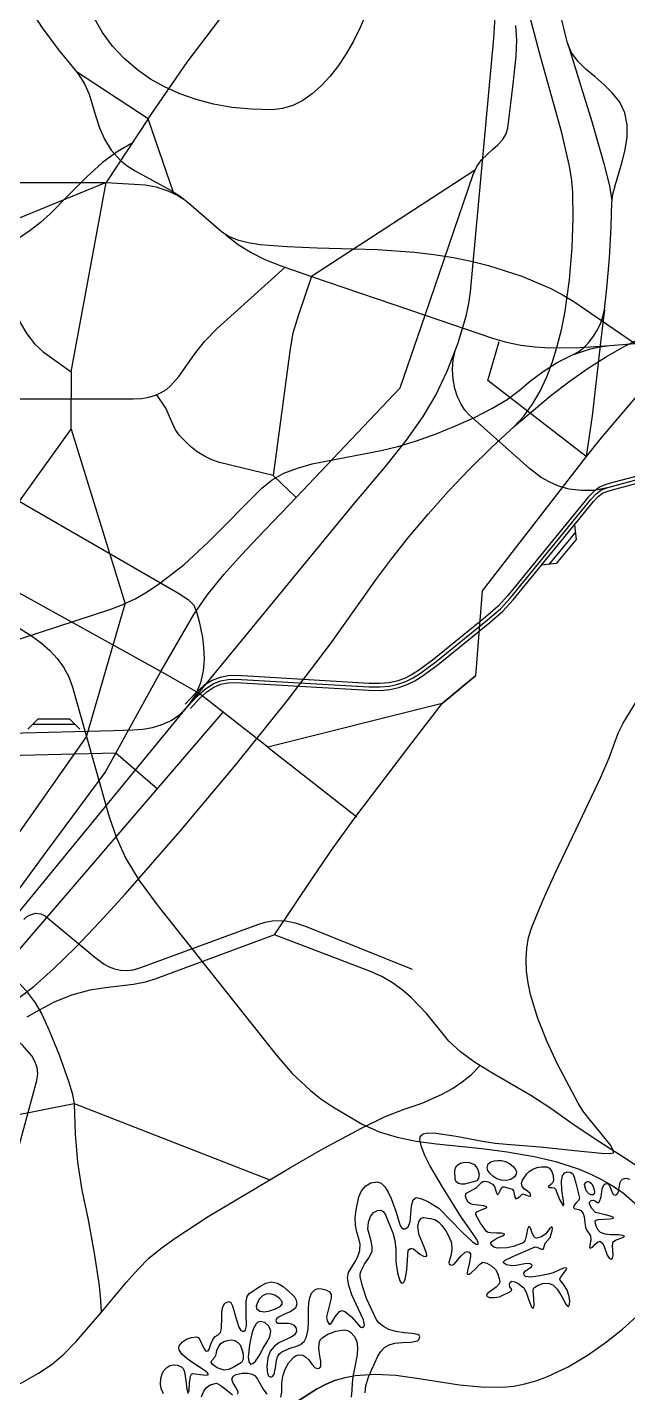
# Model space of a CAD drawing. Header units: millimetres. Extents: x 2 to 2848, y 1 to 2248.
# Drawn here: x 652.2 to 767.1, y 300.1 to 561.4 of the extents above; entities that cross this region are included whole.
import ezdxf

# ---------------------------------------------------------------- set-up
doc = ezdxf.new("R2010")
doc.units = ezdxf.units.MM
for name, color, linetype in [('100m', 7, 'CONTINUOUS'), ('200m', 7, 'CONTINUOUS'), ('9x', 7, 'CONTINUOUS'), ('9xx', 7, 'CONTINUOUS'), ('9xx淵', 7, 'CONTINUOUS'), ('9x淵', 7, 'CONTINUOUS'), ('州境', 7, 'CONTINUOUS'), ('河川・湖沼', 7, 'CONTINUOUS'), ('浦州市道', 7, 'CONTINUOUS'), ('浦州港線', 7, 'CONTINUOUS'), ('浦州環線', 7, 'CONTINUOUS'), ('自轉車道・登山道', 7, 'CONTINUOUS'), ('車廠', 7, 'CONTINUOUS'), ('青空急行', 7, 'CONTINUOUS'), ('高速道路', 7, 'CONTINUOUS')]:
    doc.layers.add(name, color=color, linetype=linetype)

msp = doc.modelspace()

# ---------------------------------------------------------------- linework, layer by layer
at = {"layer": '100m', "color": 1}
for points in [[(718.178841, 566.823886), (715.92163, 561.383349), (714.628889, 558.818096), (713.23399, 556.395237), (711.742384, 554.144062), (710.159522, 552.093858), (708.490854, 550.273915), (706.741829, 548.71352), (704.9179, 547.441963), (703.024514, 546.488531), (701.067125, 545.882514), (699.05118, 545.6532), (699.05118, 545.6532), (695.107289, 545.73938), (691.361877, 546.108808), (687.820725, 546.742641), (684.489618, 547.622038), (681.374336, 548.728154), (678.480665, 550.042148), (675.814385, 551.545178), (673.38128, 553.2184), (670.757373, 555.44354), (668.493541, 557.856891), (666.60003, 560.425083), (665.087083, 563.11475)], [(678.28616, 299.8449), (677.81806, 300.856312), (677.67798, 301.7049), (677.772889, 302.75222), (678.038043, 303.632787), (678.43058, 304.338061), (678.90764, 304.8595), (679.487513, 305.233762), (680.131555, 305.4002), (680.871058, 305.338862), (681.73731, 305.0298), (682.038496, 304.694059), (682.260159, 304.076937), (682.542628, 302.38975), (682.740132, 300.750637), (683.00809, 299.942), (683.166398, 300.500102), (683.239146, 301.847812), (683.422634, 303.196667), (683.617249, 303.625128), (683.91316, 303.7582), (685.856531, 303.4579), (686.525119, 303.403881), (686.8622, 303.5074), (686.710807, 303.856541), (686.039977, 304.378823), (683.866128, 305.790312), (682.726171, 306.60327), (681.792902, 307.43687), (681.247851, 308.252988), (681.177636, 308.642578), (681.27255, 309.0135), (681.881168, 309.812325), (682.6773, 310.320975), (683.605162, 310.604137), (684.60897, 310.7265), (684.892385, 310.621726), (685.152881, 310.315114), (685.630664, 309.363137), (686.093415, 308.404092), (686.335121, 308.088644), (686.59223, 307.9715), (686.83533, 308.084901), (687.007513, 308.381814), (687.296339, 309.320437), (687.773135, 310.375892), (688.180281, 310.818844), (688.75233, 311.1367), (689.187026, 311.559644), (689.377553, 312.328787), (689.40933, 314.428), (689.442196, 315.519231), (689.614125, 316.478987), (690.020924, 317.18785), (690.7584, 317.5264), (691.130508, 317.309587), (691.451138, 316.657639), (692.030271, 314.630587), (692.680416, 312.609742), (693.089811, 311.965552), (693.58619, 311.7596), (693.972064, 312.078809), (694.140927, 312.831086), (694.119214, 315.104287), (694.104226, 317.518095), (694.281497, 318.44613), (694.67914, 319.0114), (696.700363, 320.412812), (697.832031, 321.011495), (698.96322, 321.2569), (700.088806, 321.000112), (701.135716, 320.368625), (702.92851, 318.8148), (703.316883, 318.388598), (703.675694, 317.749762), (703.809983, 316.992145), (703.52479, 316.2096), (702.657916, 315.600478), (701.394645, 315.060675), (700.257689, 314.498334), (699.899926, 314.180007), (699.76976, 313.8216), (699.871867, 313.524644), (700.142486, 313.380955), (701.041191, 313.355537), (702.169744, 313.349677), (702.727671, 313.230432), (703.23201, 312.9677), (703.675487, 312.396922), (703.708515, 311.754275), (703.363686, 311.151866), (702.67359, 310.7018), (700.339451, 309.577812), (699.438153, 308.877936), (698.70648, 308.0018), (698.226393, 306.72487), (698.028985, 305.084162), (698.200494, 303.664123), (698.451543, 303.219494), (698.82716, 303.0492), (699.206178, 303.187477), (699.45127, 303.575836), (699.701843, 304.835962), (699.903211, 306.295908), (700.086799, 306.93404), (700.37971, 307.422), (700.920941, 307.855295), (701.581106, 308.211087), (702.64982, 308.6218), (703.620959, 308.91968), (704.479268, 309.295662), (705.162508, 309.864039), (705.60844, 310.7391), (705.919112, 312.206097), (706.042329, 313.602144), (706.042123, 316.134175), (706.07656, 317.246553), (706.239267, 318.240769), (706.609173, 319.105019), (707.26521, 319.8275), (707.836447, 320.022155), (708.58312, 319.965437), (709.356861, 319.718052), (710.0093, 319.3407), (710.324146, 318.834688), (710.337305, 318.135427), (709.880303, 316.392487), (709.481773, 314.582555), (709.568025, 313.799551), (709.9852, 313.1763), (710.208097, 313.187919), (710.468584, 313.498733), (711.113403, 314.587937), (711.941794, 315.583898), (712.431749, 315.778158), (712.9759, 315.6266), (714.150803, 314.658228), (715.080253, 313.609625), (715.788704, 312.798884), (716.067697, 312.582117), (716.30061, 312.5441), (716.591431, 312.72887), (716.713329, 313.041375), (716.537953, 314.00545), (715.12369, 316.9809), (714.32328, 318.776311), (713.739856, 320.554462), (713.478469, 322.072833), (713.64417, 323.0889), (714.88022, 325.067562), (715.426505, 326.132208), (715.81282, 327.2758), (715.886501, 328.480406), (715.63787, 329.5961), (715.270131, 330.758294), (714.98649, 332.1024), (714.962137, 333.514653), (715.128595, 335.03875), (715.66232, 337.5464), (716.178932, 338.722831), (716.964725, 339.63125), (717.966255, 340.216644), (719.13008, 340.424), (719.888285, 340.170662), (720.59811, 339.483948), (721.25177, 338.473814), (721.841484, 337.250212), (722.797936, 334.60242), (723.4052, 332.4202), (723.594548, 331.91772), (723.852479, 331.587091), (724.154936, 331.419966), (724.477863, 331.408), (725.088895, 331.816159), (725.49312, 332.7448), (725.69059, 335.8097), (726.062401, 336.961175), (726.59295, 337.3976), (727.51636, 337.244841), (728.842551, 336.677725), (730.92683, 335.3889), (735.416395, 330.75745), (737.413324, 328.935787), (738.093528, 328.477975), (738.46392, 328.4477), (738.491865, 328.797058), (738.221407, 329.386369), (737.010764, 331.176475), (735.282956, 333.601269), (733.48895, 336.444), (731.554094, 339.649625), (729.257801, 343.547725), (728.288455, 345.439332), (727.605955, 347.123512), (727.336038, 348.473418), (727.395091, 348.983377), (727.60444, 349.3622), (727.973118, 349.606029), (728.50888, 349.750969), (730.012891, 349.788683), (734.269543, 349.166937), (739.274225, 348.208948), (741.713276, 347.826358), (743.92677, 347.6267), (750.354051, 347.142939), (756.906459, 346.421212), (762.073322, 345.88378), (763.66509, 345.816129), (764.34397, 345.9529), (764.328081, 346.50991), (763.858274, 347.351812), (761.992548, 349.681025), (759.61807, 352.522), (758.512324, 354.003605), (757.60612, 355.4562), (753.657016, 362.939519), (751.652204, 367.219362), (749.874795, 371.6978), (748.510473, 376.254688), (748.041246, 378.525006), (747.744921, 380.769881), (747.64471, 382.974297), (747.763823, 385.123234), (748.125469, 387.201674), (748.75286, 389.1946), (750.923071, 394.414016), (753.227477, 399.534475), (757.873154, 409.245475), (761.958443, 417.861512), (763.562366, 421.613268), (764.7519, 424.9165), (765.34546, 426.449142), (766.24715, 428.258738), (768.846825, 432.519016)]]:
    msp.add_lwpolyline(points, dxfattribs=at)
at = {"layer": '200m', "color": 1}
for points in [[(716.83075, 300.0473), (717.000188, 301.425711), (717.538629, 303.186687), (719.25438, 307.0505), (719.825819, 307.961627), (720.53075, 308.675587), (721.424089, 309.19738), (722.56075, 309.532), (724.01832, 309.653242), (725.590376, 309.715337), (726.841135, 309.981789), (727.209844, 310.273993), (727.33481, 310.7161), (727.216593, 311.01238), (726.903231, 311.209092), (725.817301, 311.408937), (724.329478, 311.525889), (722.69222, 311.7702), (721.410098, 312.172019), (720.358263, 312.705875), (719.559061, 313.332544), (719.03484, 314.0128), (717.125738, 318.112575), (716.386613, 320.238606), (715.88136, 322.2638), (715.88303, 322.816538), (716.058258, 323.405186), (716.747118, 324.646612), (717.583401, 325.900883), (718.20257, 327.0808), (718.225897, 328.067387), (717.931315, 329.3113), (717.36564, 331.3336), (717.4693, 332.684658), (717.874755, 333.793812), (718.48076, 334.570886), (719.18607, 334.9257), (719.82705, 334.975573), (720.317098, 334.763387), (720.766012, 334.102383), (721.28359, 332.8058), (722.144969, 330.646087), (722.553522, 329.174258), (722.69782, 327.5512), (722.753258, 325.161106), (723.031274, 323.007525), (723.485448, 321.490881), (723.764088, 321.096544), (724.06936, 321.0116), (724.332276, 321.2628), (724.53611, 321.808241), (724.80625, 323.50175), (725.07442, 327.3386), (725.490954, 327.64925), (725.819143, 327.68915), (726.07539, 327.5783), (727.295434, 326.542912), (727.99103, 326.171248), (728.53575, 326.1226), (728.634322, 326.342838), (728.564399, 326.795337), (728.100774, 328.111275), (727.15036, 330.386), (726.945595, 331.997022), (727.207925, 332.96145), (727.658182, 333.433878), (728.0172, 333.5689), (729.363811, 333.43005), (730.198545, 333.179003), (730.90603, 332.78), (731.54251, 332.085142), (732.265645, 331.032713), (732.918295, 329.840952), (733.34332, 328.7281), (733.453825, 327.575375), (733.296899, 326.500425), (732.85009, 324.9656), (732.922037, 324.718402), (733.181773, 324.542012), (733.526164, 324.498092), (733.85208, 324.6483), (735.193893, 326.248875), (736.008891, 326.932388), (736.405353, 327.05472), (736.77653, 326.9583), (736.9844, 326.632345), (737.014752, 326.101328), (736.756593, 324.71885), (736.429437, 323.400347), (736.373543, 322.949299), (736.46067, 322.7353), (736.757039, 322.754115), (737.116351, 322.975258), (737.934019, 323.771613), (738.734097, 324.618536), (739.33701, 325.0102), (740.119117, 324.818534), (741.005472, 324.3333), (741.772964, 323.666641), (742.19848, 322.9307), (742.513335, 321.89165), (742.59817, 321.369734), (742.51997, 320.8865), (741.931981, 320.24522), (741.020091, 319.621312), (740.261615, 319.035298), (740.089069, 318.762915), (740.13387, 318.5077), (740.65065, 318.280725), (741.550418, 318.24725), (742.539019, 318.41185), (743.3223, 318.7791), (744.426668, 319.296362), (744.861834, 319.52932), (744.89067, 319.7906), (744.548984, 320.338434), (744.457271, 320.852875), (744.584508, 321.240978), (744.89967, 321.4098), (745.506104, 321.288478), (746.105158, 320.934375), (747.22966, 320.1), (747.671685, 319.326194), (748.104258, 317.98475), (748.538612, 316.731356), (748.759967, 316.34258), (748.98598, 316.2217), (749.15345, 316.409566), (749.199726, 316.83783), (749.097036, 318.116538), (749.014599, 319.459802), (749.086189, 319.96876), (749.2891, 320.2696), (749.963523, 320.630456), (750.863298, 320.954225), (751.84562, 321.040956), (752.76769, 320.6907), (753.59198, 319.856938), (754.26159, 318.817), (755.24687, 317.017225), (755.538873, 316.623981), (755.75572, 316.5838), (755.955656, 316.915736), (756.023726, 317.549088), (755.899333, 318.47297), (755.52188, 319.6765), (754.918244, 320.66835), (754.14258, 321.5798), (754.092862, 321.784106), (754.221033, 322.087731), (754.769464, 322.849425), (755.304715, 323.577856), (755.416412, 323.839903), (755.34363, 323.986), (754.817586, 323.873155), (753.901808, 323.479087), (752.837046, 323.030102), (751.86405, 322.7525), (750.260971, 322.40635), (748.54075, 322.1493), (747.529589, 322.313462), (747.251226, 322.560417), (747.19318, 322.9424), (747.513333, 323.382661), (748.109298, 323.767037), (748.651686, 324.120345), (748.81111, 324.4674), (748.442476, 324.69942), (747.731481, 324.757038), (746.04949, 324.4964), (745.327856, 324.368536), (744.586043, 324.391188), (743.901713, 324.562845), (743.35253, 324.882), (743.326222, 325.109778), (743.650493, 325.402523), (745.095259, 326.142488), (749.38114, 327.9573), (749.72457, 327.936913), (750.153048, 327.74605), (750.573159, 327.552188), (750.89149, 327.5228), (751.052784, 327.718995), (751.114026, 328.030062), (751.31914, 328.6745), (752.23213, 329.7903), (752.623526, 331.030612), (752.677274, 331.577742), (752.57948, 331.8225), (752.104284, 331.424963), (751.41431, 330.4944), (750.616734, 329.87235), (749.69993, 329.6454), (749.3641, 329.718682), (749.099396, 329.973509), (748.72426, 330.782725), (748.456299, 331.582903), (748.325564, 331.826433), (748.17729, 331.8839), (747.905409, 331.358853), (747.725259, 330.34475), (747.468525, 329.295247), (747.25884, 328.898988), (746.96689, 328.664), (745.171023, 328.043675), (744.00997, 327.7643), (742.201441, 327.72345), (741.457375, 327.928803), (740.94201, 328.3348), (740.872094, 328.677927), (741.098638, 329.007602), (742.073688, 329.608413), (743.132329, 330.100867), (743.463361, 330.295097), (743.53973, 330.4486), (742.964047, 330.608133), (741.912099, 330.596563), (740.808676, 330.627011), (740.370409, 330.724593), (740.07857, 330.9126), (738.906961, 332.538138), (738.04556, 334.1093), (738.024717, 334.4257), (738.229981, 334.685306), (739.028059, 335.077975), (739.858257, 335.374981), (740.103671, 335.515009), (740.13904, 335.664), (739.568248, 335.851233), (738.498773, 335.939062), (737.360428, 336.111286), (736.899747, 336.286482), (736.58303, 336.5517), (736.183371, 337.212642), (736.026208, 337.798987), (736.205843, 338.273414), (736.81658, 338.5986), (738.092924, 339.285563), (739.11564, 340.2999), (739.358333, 340.479042), (739.775808, 340.543387), (740.384311, 340.404314), (741.20009, 339.9732), (741.582886, 339.495706), (741.797448, 338.864875), (741.96345, 338.285756), (742.20057, 337.9634), (742.441398, 338.158172), (742.657708, 338.725225), (742.960744, 339.288791), (743.179548, 339.451838), (743.46175, 339.4731), (744.98711, 339.0118), (745.219219, 338.680792), (745.358954, 338.091437), (745.492529, 337.500039), (745.70616, 337.1629), (746.022028, 337.267019), (746.417656, 337.6282), (746.804361, 337.993431), (747.09346, 338.1097), (748.070298, 337.736112), (748.378373, 337.69847), (748.53775, 337.7982), (748.413881, 338.213711), (747.898393, 338.658012), (747.291768, 339.106758), (746.89449, 339.5356), (746.792237, 340.15582), (746.986463, 340.765812), (747.76116, 341.94), (748.252275, 342.426922), (748.962193, 342.8605), (749.758027, 343.173253), (750.50689, 343.2977), (751.625649, 343.269137), (752.134662, 343.005692), (752.58042, 342.3837), (752.805648, 341.6483), (752.91839, 340.696), (752.766265, 340.288103), (752.399599, 339.938275), (751.87768, 339.4576), (752.101369, 339.353173), (752.56183, 339.348112), (753.034501, 339.292295), (753.29482, 339.0356), (754.027389, 337.04205), (754.72998, 335.8417), (754.845943, 336.100902), (754.78672, 336.796312), (754.49879, 338.7956), (754.4362, 340.6279), (754.62285, 341.6484), (755.039051, 342.127452), (755.533723, 342.336962), (756.060603, 342.272817), (756.57343, 341.9309), (756.848001, 341.327003), (757.154906, 340.195125), (757.85465, 337.3879), (757.716113, 336.915856), (757.257235, 336.44085), (756.809908, 335.975744), (756.70602, 335.5334), (756.964307, 335.270872), (757.34137, 335.19575), (757.756548, 335.142828), (758.12918, 334.9469), (758.569633, 334.34465), (758.78371, 333.7304), (758.85495, 332.6963), (759.026476, 331.660825), (759.258731, 331.102344), (759.60151, 330.6789), (759.967414, 330.083475), (760.05278, 329.3325), (759.840868, 328.2955), (759.79014, 327.940763), (759.9278, 327.7415), (760.332668, 327.892628), (760.806641, 328.39755), (761.304782, 328.899097), (761.78215, 329.0401), (762.302801, 328.64415), (762.56477, 328.0634), (763.154999, 326.37305), (763.536603, 325.821781), (763.90245, 325.6163), (764.171479, 325.832589), (764.277716, 326.402513), (764.15694, 328.2196), (764.306005, 328.908363), (764.74274, 329.2807), (765.764963, 329.614388), (766.274813, 329.806595), (766.48807, 329.9939), (766.15482, 330.175669), (765.387121, 330.256975), (763.79217, 330.2943), (762.771416, 330.396163), (761.86686, 330.7492), (761.439748, 331.19788), (761.103698, 331.788338), (760.902808, 332.404202), (760.88118, 332.9291), (761.055184, 333.110322), (761.444888, 333.214447), (762.589568, 333.28205), (763.751561, 333.313203), (764.36721, 333.4892), (764.285571, 333.630094), (763.954356, 333.777211), (762.843904, 334.073388), (760.93587, 334.5564), (760.190931, 335.300375), (759.78299, 336.1156), (759.805578, 336.523592), (760.108628, 336.835763), (760.535528, 336.935402), (760.92967, 336.7058), (761.358923, 336.415652), (761.6834, 336.637463), (761.99022, 337.5196), (761.9906, 337.5195), (762.193184, 339.09455), (762.528886, 339.817059), (762.802592, 340.022566), (763.16487, 340.0711), (763.423473, 339.947119), (763.625739, 339.672333), (763.937499, 338.884288), (764.25264, 338.134848), (764.45913, 337.90832), (764.72365, 337.8519), (765.033155, 338.010298), (765.24181, 338.336794), (765.477554, 339.2895), (765.672856, 340.300856), (765.830958, 340.700665), (766.06969, 340.9617), (766.698046, 341.121064), (767.429484, 340.962213)], [(700.692106, 299.217684), (700.88124, 300.1365), (700.932329, 301.819188), (701.07968, 303.2453), (701.529092, 304.542175), (702.280256, 305.8386), (703.19181, 306.8471), (703.663557, 307.153542), (704.12239, 307.2802), (704.905802, 307.20572), (705.527986, 306.883263), (706.075757, 306.312798), (706.63593, 305.4943), (707.295322, 304.815256), (707.942311, 304.675725), (708.195267, 304.814089), (708.366058, 305.094306), (708.35572, 306.0896), (708.090106, 307.406309), (707.967116, 308.6858), (708.104574, 309.791666), (708.307789, 310.236862), (708.6203, 310.5875), (709.709641, 311.245834), (711.233063, 311.835975), (712.806093, 312.066453), (713.491064, 311.955735), (714.04426, 311.6458), (714.808038, 310.786938), (715.243155, 309.835075), (715.393017, 308.697175), (715.30103, 307.2802), (714.738793, 304.394575), (714.482477, 303.103694), (714.37499, 301.8562), (714.335718, 300.527088), (714.16002, 299.21035)], [(692.507728, 299.770479), (692.548294, 300.147064), (692.168581, 300.985288), (691.593908, 301.853642), (691.32767, 302.6522), (691.596905, 303.189388), (692.163876, 303.53015), (693.34062, 303.7745), (694.465091, 303.766169), (695.242304, 303.609075), (695.796277, 303.253569), (696.25103, 302.65), (697.325906, 300.715213), (698.036975, 299.747823)], [(685.53541, 299.2766), (685.924015, 300.209847), (686.411841, 300.98805), (687.17252, 301.555428), (688.37968, 301.8562), (689.221988, 301.453663), (690.380077, 300.524325), (691.500461, 299.6566)]]:
    msp.add_lwpolyline(points, dxfattribs=at)
for points in [[(738.23059, 340.6084), (735.86039, 339.9884), (735.247161, 339.950828), (734.693858, 340.09695), (734.274185, 340.427347), (734.06185, 340.9426), (733.981003, 342.528938), (734.109783, 343.12683), (734.39016, 343.5599), (735.099613, 344.012539), (735.949205, 344.213938), (736.841645, 344.131667), (737.67964, 343.7333), (738.097547, 343.304183), (738.385264, 342.788488), (738.6476, 341.8469), (738.54804, 341.09205), (738.23059, 340.6084)], [(742.04969, 341.0232), (741.28472, 341.498788), (740.703363, 342.0487), (740.330344, 342.605063), (740.19039, 343.1), (740.381769, 343.862231), (740.904811, 344.278225), (741.582528, 344.458381), (742.23793, 344.5131), (742.969697, 344.484048), (743.729574, 344.297938), (744.495261, 343.912083), (745.24446, 343.2838), (745.615638, 342.808573), (745.779729, 342.345638), (745.718413, 341.875258), (745.41337, 341.3777), (744.71921, 340.872183), (743.843816, 340.671888), (742.91228, 340.735873), (742.04969, 341.0232)], [(760.43929, 337.9361), (760.008639, 337.958961), (759.618341, 338.151087), (759.15611, 338.6666), (758.79966, 339.9127), (758.938318, 340.223391), (759.192723, 340.41965), (759.510649, 340.481359), (759.83987, 340.3884), (760.198382, 340.023787), (760.53228, 339.3471), (760.713491, 338.502025), (760.667872, 338.131847), (760.43928, 337.9361)], [(700.41319, 318.1671), (699.580063, 318.713045), (698.694321, 318.956412), (697.861194, 318.910373), (697.18591, 318.5881), (696.654544, 318.014794), (696.236652, 317.312675), (696.01276, 316.640219), (696.06339, 316.1559), (696.699199, 315.632506), (697.571793, 315.52735), (698.602242, 315.722719), (699.71162, 316.1009), (700.587237, 316.530516), (701.000539, 316.99495), (700.944773, 317.528834), (700.41319, 318.1668)], [(696.62465, 307.2692), (697.31446, 308.601664), (698.049834, 309.729462), (698.610493, 310.761355), (698.77616, 311.8061), (698.396871, 312.795652), (697.636095, 313.478237), (696.743769, 313.687255), (696.32638, 313.562112), (695.96983, 313.2561), (695.470686, 312.370327), (695.168865, 311.361787), (694.75376, 309.1869), (694.490666, 306.8541), (694.589329, 305.944228), (694.89409, 305.5386), (695.360309, 305.667833), (695.860609, 306.097938), (696.62465, 307.2692)], [(688.48631, 308.1579), (688.832533, 308.974183), (689.27477, 309.517512), (689.825578, 309.860461), (690.49751, 310.0756), (691.22613, 310.14713), (691.906516, 310.016937), (692.490432, 309.693902), (692.92964, 309.1869), (693.262167, 308.404156), (693.485069, 307.41535), (693.488721, 306.470419), (693.1635, 305.8193), (691.596648, 304.84875), (690.677284, 304.477484), (689.88947, 304.3693), (688.527219, 304.825525), (687.55085, 305.4919), (687.420766, 305.815662), (687.527469, 306.18765), (688.06535, 306.8483), (688.337664, 307.3723), (688.48631, 308.1579)]]:
    msp.add_lwpolyline(points, close=True, dxfattribs=at)
at = {"layer": '9x', "color": 1}
for points in [[(653.77638, 563.293667), (655.058936, 561.3367), (658.198547, 557.148203), (661.922803, 552.5287), (663.163928, 550.645607), (664.054434, 548.631044), (665.356646, 544.36045), (666.054883, 542.180891), (666.975559, 540.022806), (668.26194, 537.92443), (670.05729, 535.924), (671.341797, 534.896611), (672.830819, 533.943609), (676.205735, 532.123025), (679.748704, 530.186753), (681.447791, 529.089143), (683.02639, 527.8593), (689.30849, 522.3847), (690.723707, 521.450861), (692.460035, 520.748666), (694.482989, 520.239638), (696.758083, 519.8853), (701.926749, 519.486784), (707.69015, 519.2453), (719.184874, 518.89225), (726.271771, 518.394069), (729.991894, 517.960532), (733.76953, 517.3644), (737.139041, 516.670702), (740.475288, 515.826925), (746.831716, 513.784775), (752.406256, 511.429237), (754.765144, 510.193726), (756.76635, 508.9516), (768.73929, 500.7403)], [(756.50486, 498.7179), (757.525481, 499.268747), (758.533213, 500.039478), (759.498735, 500.996626), (760.392725, 502.106725), (761.185863, 503.336308), (761.848827, 504.651909), (762.352296, 506.020062), (762.66695, 507.4073), (763.122977, 511.491098), (763.579007, 517.241162), (763.929802, 523.219245), (764.07012, 527.9871), (764.257209, 529.528288), (764.733701, 531.371489), (766.046246, 535.698638), (766.627976, 538.049941), (766.990461, 540.437967), (767.00654, 542.796394), (766.54905, 545.0589), (765.570933, 547.093138), (764.202359, 548.863794), (762.582011, 550.45009), (760.848574, 551.93125), (759.14073, 553.386498), (757.597162, 554.895056), (756.356554, 556.536149), (755.55759, 558.389), (754.177214, 564.119506)], [(624.03424, 435.655), (668.18716, 450.0608), (670.487773, 450.929296), (672.82097, 452.047952), (675.174218, 453.396465), (677.534981, 454.954537), (682.228916, 458.618155), (686.8025, 462.8764), (697.08177, 473.2049), (699.037767, 474.803751), (701.316785, 476.06323), (703.885401, 477.053316), (706.710195, 477.843987), (712.994628, 479.107002), (719.90271, 480.4121), (723.131482, 481.212153), (726.686956, 482.29863), (730.415796, 483.619357), (734.164666, 485.122163), (737.780232, 486.754872), (741.109158, 488.465314), (743.998109, 490.201314), (746.29375, 491.9107), (748.487217, 493.731506), (750.926741, 495.551975), (753.602547, 497.253606), (756.50486, 498.7179), (759.93866, 499.907275), (761.764038, 500.295628), (763.685, 500.531), (780.435, 501.846)], [(564.81292, 313.5585), (599.55906, 322.8687), (600.78518, 323.305572), (601.990503, 323.9318), (603.114856, 324.698653), (604.098065, 325.5574), (610.882543, 332.3104), (611.580436, 333.1674), (612.079441, 334.101275), (612.379147, 335.036837), (612.47914, 335.8989), (612.47914, 353.0421), (627.98732, 375.0828), (663.50884, 425.5927), (670.91718, 451.0589)]]:
    msp.add_lwpolyline(points, dxfattribs=at)
at = {"layer": '9xx', "color": 2}
for points in [[(558.206636, 566.982), (592.612867, 547.1176), (597.229121, 544.626417), (603.445288, 541.588738), (610.159542, 538.684389), (613.359132, 537.49466), (616.27006, 536.5932), (623.153617, 535.017388), (631.767408, 533.446), (640.380172, 532.239113), (644.14515, 531.88488), (647.260649, 531.7568), (667.279156, 531.7568), (674.7716, 531.2552), (676.870526, 530.878159), (679.08482, 530.14125), (681.035347, 529.251266), (682.34297, 528.415)], [(642.14374, 384.9792), (656.026401, 403.7563), (667.080719, 418.7797), (677.79045, 438.1241), (684.10011, 449.0528), (686.609423, 452.747012), (689.826946, 456.691275), (693.251854, 460.50935), (696.38332, 463.825), (703.68393, 471.4397), (723.56924, 492.4), (728.31666, 506.3292), (737.52602, 533.2781), (738.228117, 534.78795), (739.139964, 536.039798), (741.244679, 538.055838), (742.263434, 538.963201), (743.143712, 539.898908), (743.798456, 540.934546), (744.14061, 542.1417), (745.14611, 550.5833), (745.72811, 555.9), (745.867944, 558.985745), (745.666074, 561.758938)], [(755.60436, 558.2487), (758.181069, 549.997325), (760.21294, 543.4063), (762.49478, 535.3504), (763.599904, 531.090813), (764.07012, 528.2209)], [(680.1776, 529.8385), (675.31418, 543.8909), (661.656762, 552.9234)], [(675.31418, 543.8908), (667.279158, 531.7568), (645.318742, 522.714), (638.628064, 522.714)], [(737.79059, 534.0057), (706.59238, 513.7352), (704.01734, 506.1875), (703.0428, 502.8863), (702.53344, 499.8863), (699.26453, 475.6276), (688.96321, 478.1438), (687.520244, 478.620906), (686.093958, 479.317216), (684.723927, 480.184005), (683.449729, 481.17255), (681.347133, 483.320009), (680.597888, 484.381475), (680.10278, 485.3698), (678.691455, 488.5258), (677.00593, 491.0689)], [(660.598985, 495.5089), (667.279158, 531.7568)], [(568.190926, 529.0746), (587.454101, 517.953), (626.653497, 490.3316), (660.599009, 490.3316), (672.43853, 490.3316), (674.068792, 490.410804), (675.496082, 490.641299), (676.746017, 491.012413), (677.844217, 491.513473), (678.816297, 492.133806), (679.687876, 492.862739), (681.232, 494.603712), (684.241408, 498.919245), (686.116575, 501.323037), (688.51197, 503.777), (701.56529, 515.5211)], [(645.318742, 522.714), (650.147388, 506.658), (650.909611, 504.799609), (652.101511, 502.7711), (653.595878, 500.854941), (655.265506, 499.3336), (660.599, 495.5088), (660.599, 490.3316)], [(690.21345, 521.7352), (692.557694, 519.890206), (695.014214, 518.316), (697.663924, 516.972344), (700.58774, 515.819), (706.59238, 513.7352), (728.31665, 506.3292)], [(762.66695, 507.4073), (761.852688, 501.100288), (761.129081, 494.31365), (760.286091, 487.042888), (759.11368, 479.2835), (739.23411, 453.5725), (737.95988, 437.2816), (731.61024, 431.9638), (698.25316, 423.6105), (685.00816, 433.957), (677.79045, 438.1241), (641.663444, 458.1159), (605.956733, 455.6529), (581.269785, 455.3498)], [(728.31665, 506.3292), (741.24671, 501.9213), (743.901712, 501.15101), (746.620825, 500.607373), (749.393392, 500.262278), (752.208754, 500.087612), (757.92523, 500.13712), (763.68499, 500.531)], [(780.43499, 501.846), (779.606914, 501.538115), (778.49332, 500.781571), (775.596648, 498.181095), (772.11912, 494.561757), (768.43488, 490.440738), (761.942839, 482.762386), (759.11368, 479.2835), (740.30416, 493.8115), (742.52004, 501.319)], [(593.432654, 390.9624), (597.300677, 396.3492), (620.130594, 428.1427), (660.599011, 484.4996), (660.599011, 490.3316)], [(660.599011, 484.4996), (670.91718, 451.0589)], [(703.68392, 471.4397), (699.26453, 475.6276)], [(699.47779, 387.7274), (706.878603, 398.740812), (710.755215, 404.375895), (715.05787, 410.3393), (725.234049, 423.711563), (731.61024, 431.9638), (737.95987, 437.2816)], [(577.651555, 431.3473), (591.583005, 421.3427), (645.20976, 382.8326), (647.931502, 380.8781), (649.988583, 379.127537), (651.973148, 376.97385), (653.698023, 374.688687), (654.976033, 372.5437), (656.413357, 369.414402), (658.333447, 364.758112), (660.125044, 359.719192), (660.781639, 357.413858), (661.176888, 355.442)], [(698.25316, 423.6105), (715.28676, 410.3044)], [(621.836733, 399.4178), (627.771919, 407.6833), (637.925596, 421.8103), (669.122616, 422.5587)], [(699.47779, 387.7274), (676.80663, 379.2558), (674.815182, 378.647852), (672.524007, 378.167562), (667.625913, 377.6107), (664.201986, 377.136955), (660.678446, 376.174312), (657.350416, 374.845014), (654.513022, 373.2713), (652.153142, 371.966087)], [(770.147467, 342.49896), (767.052464, 344.62105), (761.049625, 348.486122), (756.39949, 351.6092), (752.385083, 354.46192), (748.534661, 356.924537), (741.09398, 361.2609), (737.763652, 363.315994), (735.067589, 365.3163), (732.873469, 367.366106), (731.04897, 369.5697), (728.683264, 372.568059), (725.687088, 375.679875), (723.95694, 377.157831), (722.074415, 378.519553), (720.041259, 379.716843), (717.85922, 380.7015), (699.47779, 387.7274)], [(661.176908, 355.442), (698.63397, 340.824), (702.552085, 343.153025), (708.78542, 346.7449), (716.163733, 350.708838), (720.585163, 352.86182), (724.31378, 354.322), (727.759231, 355.494798), (731.618153, 357.224763), (733.560397, 358.315425), (735.435288, 359.56547), (737.185918, 360.981596), (738.75538, 362.5705)], [(661.176888, 355.442), (661.396284, 349.573387), (661.843098, 344.157477), (662.668053, 338.7937), (663.836628, 333.166372), (665.035899, 326.7498), (665.963305, 320.508653), (666.230509, 317.755323), (666.316287, 315.4076)], [(592.150796, 284.8903), (596.942734, 287.329548), (604.036195, 290.694962), (611.964272, 294.136745), (615.782884, 295.620713), (619.260059, 296.8051), (636.138441, 295.2493), (638.563356, 296.231434), (644.340167, 298.721875), (651.221969, 302.036678), (654.375086, 303.789483), (656.961862, 305.4919), (659.231043, 307.430726), (661.592306, 309.847514), (666.433225, 315.501087), (671.168906, 321.224842), (673.398624, 323.729357), (675.48364, 325.791), (677.761707, 327.659732), (680.501587, 329.648784), (686.795004, 333.75315), (698.63397, 340.824)]]:
    msp.add_lwpolyline(points, dxfattribs=at)
at = {"layer": '9xx淵', "color": 2}
msp.add_lwpolyline([(558.206638, 566.982), (592.612869, 547.1176), (597.229123, 544.626417), (603.44529, 541.588738), (610.159544, 538.684389), (613.359134, 537.49466), (616.270062, 536.5932), (623.153619, 535.017388), (631.76741, 533.446), (640.380174, 532.239113), (644.145152, 531.88488), (647.260651, 531.7568), (667.279158, 531.7568), (674.7716, 531.2552), (676.870526, 530.878159), (679.08482, 530.14125), (681.035347, 529.251266), (682.34297, 528.415)], dxfattribs=at)
at = {"layer": '9xx淵', "color": 1}
for points in [[(642.143738, 384.9792), (656.026399, 403.7563), (667.080717, 418.7797), (677.79045, 438.1241), (684.10011, 449.0528), (686.609423, 452.747012), (689.826946, 456.691275), (693.251854, 460.50935), (696.38332, 463.825), (703.68393, 471.4397), (723.56924, 492.4), (728.31666, 506.3292), (737.52602, 533.2781), (738.228117, 534.78795), (739.139964, 536.039798), (741.244679, 538.055838), (742.263434, 538.963201), (743.143712, 539.898908), (743.798456, 540.934546), (744.14061, 542.1417), (745.14611, 550.5833), (745.72811, 555.9), (745.867944, 558.985745), (745.666074, 561.758938)], [(755.60436, 558.2487), (758.181069, 549.997325), (760.21294, 543.4063), (762.49478, 535.3504), (763.599904, 531.090813), (764.07012, 528.2209)], [(680.1776, 529.8385), (675.31418, 543.8909), (661.65676, 552.9234)], [(675.31418, 543.8908), (667.279156, 531.7568), (645.31874, 522.714), (638.628062, 522.714)], [(737.79059, 534.0057), (706.59238, 513.7352), (704.01734, 506.1875), (703.0428, 502.8863), (702.53344, 499.8863), (699.26453, 475.6276), (688.96321, 478.1438), (687.520244, 478.620906), (686.093958, 479.317216), (684.723927, 480.184005), (683.449729, 481.17255), (681.347133, 483.320009), (680.597888, 484.381475), (680.10278, 485.3698), (678.691455, 488.5258), (677.00593, 491.0689)], [(660.598983, 495.5089), (667.279156, 531.7568)], [(568.190926, 529.0746), (587.454101, 517.953), (626.653497, 490.3316), (660.599009, 490.3316), (672.43853, 490.3316), (674.068792, 490.410804), (675.496082, 490.641299), (676.746017, 491.012413), (677.844217, 491.513473), (678.816297, 492.133806), (679.687876, 492.862739), (681.232, 494.603712), (684.241408, 498.919245), (686.116575, 501.323037), (688.51197, 503.777), (701.56529, 515.5211)], [(645.31874, 522.714), (650.147386, 506.658), (650.909609, 504.799609), (652.101509, 502.7711), (653.595876, 500.854941), (655.265504, 499.3336), (660.598998, 495.5088), (660.598998, 490.3316)], [(690.21345, 521.7352), (692.557694, 519.890206), (695.014214, 518.316), (697.663924, 516.972344), (700.58774, 515.819), (706.59238, 513.7352), (728.31665, 506.3292)], [(762.66695, 507.4073), (761.852688, 501.100288), (761.129081, 494.31365), (760.286091, 487.042888), (759.11368, 479.2835), (739.23411, 453.5725), (737.95988, 437.2816), (731.61024, 431.9638), (698.25316, 423.6105), (685.00816, 433.957), (677.79045, 438.1241), (641.663442, 458.1159), (605.956731, 455.6529), (581.269783, 455.3498)], [(728.31665, 506.3292), (741.24671, 501.9213), (743.901712, 501.15101), (746.620825, 500.607373), (749.393392, 500.262278), (752.208754, 500.087612), (757.92523, 500.13712), (763.68499, 500.531)], [(759.11368, 479.2835), (740.30416, 493.8115), (742.52004, 501.319)], [(780.43499, 501.846), (779.606914, 501.538115), (778.49332, 500.781571), (775.596648, 498.181095), (772.11912, 494.561757), (768.43488, 490.440738), (761.942839, 482.762386), (759.11368, 479.2835)], [(593.432652, 390.9624), (597.300675, 396.3492), (620.130592, 428.1427), (660.599009, 484.4996), (660.599009, 490.3316)], [(660.599009, 484.4996), (670.91718, 451.0589)], [(703.68392, 471.4397), (699.26453, 475.6276)], [(699.47779, 387.7274), (706.878603, 398.740812), (710.755215, 404.375895), (715.05787, 410.3393), (725.234049, 423.711563), (731.61024, 431.9638), (737.95987, 437.2816)], [(577.651553, 431.3473), (591.583003, 421.3427), (645.209758, 382.8326), (647.9315, 380.8781), (649.988581, 379.127537), (651.973146, 376.97385), (653.698021, 374.688687), (654.976031, 372.5437), (656.413355, 369.414402), (658.333445, 364.758112), (660.125042, 359.719192), (660.781637, 357.413858), (661.176886, 355.442)], [(698.25316, 423.6105), (715.28676, 410.3044)], [(621.836731, 399.4178), (627.771917, 407.6833), (637.925594, 421.8103), (669.122614, 422.5587)], [(699.47779, 387.7274), (676.80663, 379.2558), (674.815182, 378.647852), (672.524006, 378.167562), (667.625911, 377.6107), (664.201984, 377.136955), (660.678444, 376.174312), (657.350414, 374.845014), (654.51302, 373.2713), (652.15314, 371.966087)], [(770.147467, 342.49896), (767.052464, 344.62105), (761.049625, 348.486122), (756.39949, 351.6092), (752.385083, 354.46192), (748.534661, 356.924537), (741.09398, 361.2609), (737.763652, 363.315994), (735.067589, 365.3163), (732.873469, 367.366106), (731.04897, 369.5697), (728.683264, 372.568059), (725.687088, 375.679875), (723.95694, 377.157831), (722.074415, 378.519553), (720.041259, 379.716843), (717.85922, 380.7015), (699.47779, 387.7274)], [(661.176906, 355.442), (698.63397, 340.824), (702.552085, 343.153025), (708.78542, 346.7449), (716.163733, 350.708838), (720.585163, 352.86182), (724.31378, 354.322), (727.759231, 355.494798), (731.618153, 357.224763), (733.560397, 358.315425), (735.435288, 359.56547), (737.185918, 360.981596), (738.75538, 362.5705)], [(661.176886, 355.442), (661.396282, 349.573387), (661.843096, 344.157477), (662.668051, 338.7937), (663.836626, 333.166372), (665.035897, 326.7498), (665.963303, 320.508653), (666.230507, 317.755323), (666.316285, 315.4076)], [(592.150794, 284.8903), (596.942732, 287.329548), (604.036193, 290.694962), (611.96427, 294.136745), (615.782882, 295.620713), (619.260057, 296.8051), (636.138439, 295.2493), (638.563354, 296.231434), (644.340165, 298.721875), (651.221967, 302.036678), (654.375084, 303.789483), (656.96186, 305.4919), (659.231041, 307.430726), (661.592304, 309.847514), (666.433224, 315.501087), (671.168906, 321.224842), (673.398624, 323.729357), (675.48364, 325.791), (677.761707, 327.659732), (680.501587, 329.648784), (686.795004, 333.75315), (698.63397, 340.824)]]:
    msp.add_lwpolyline(points, dxfattribs=at)
at = {"layer": '9x淵', "color": 1}
for points in [[(653.776382, 563.293667), (655.058938, 561.3367), (658.198549, 557.148203), (661.922805, 552.5287), (663.16393, 550.645607), (664.054436, 548.631044), (665.356648, 544.36045), (666.054884, 542.180891), (666.97556, 540.022806), (668.26194, 537.92443), (670.05729, 535.924), (671.341797, 534.896611), (672.830819, 533.943609), (676.205735, 532.123025), (679.748704, 530.186753), (681.447791, 529.089143), (683.02639, 527.8593), (689.30849, 522.3847), (690.723707, 521.450861), (692.460035, 520.748666), (694.482989, 520.239638), (696.758083, 519.8853), (701.926749, 519.486784), (707.69015, 519.2453), (719.184874, 518.89225), (726.271771, 518.394069), (729.991894, 517.960532), (733.76953, 517.3644), (737.139041, 516.670702), (740.475288, 515.826925), (746.831716, 513.784775), (752.406256, 511.429237), (754.765144, 510.193726), (756.76635, 508.9516), (768.73929, 500.7403)], [(756.50486, 498.7179), (757.525481, 499.268747), (758.533213, 500.039478), (759.498735, 500.996626), (760.392725, 502.106725), (761.185863, 503.336308), (761.848827, 504.651909), (762.352296, 506.020062), (762.66695, 507.4073), (763.122977, 511.491098), (763.579007, 517.241162), (763.929802, 523.219245), (764.07012, 527.9871), (764.257209, 529.528288), (764.733701, 531.371489), (766.046246, 535.698638), (766.627976, 538.049941), (766.990461, 540.437967), (767.00654, 542.796394), (766.54905, 545.0589), (765.570933, 547.093138), (764.202359, 548.863794), (762.582011, 550.45009), (760.848574, 551.93125), (759.14073, 553.386498), (757.597162, 554.895056), (756.356554, 556.536149), (755.55759, 558.389), (754.177214, 564.119506)], [(624.03424, 435.655), (668.18716, 450.0608), (670.487773, 450.929296), (672.82097, 452.047952), (675.174218, 453.396465), (677.534981, 454.954537), (682.228916, 458.618155), (686.8025, 462.8764), (697.08177, 473.2049), (699.037767, 474.803751), (701.316785, 476.06323), (703.885401, 477.053316), (706.710195, 477.843987), (712.994628, 479.107002), (719.90271, 480.4121), (723.131482, 481.212153), (726.686956, 482.29863), (730.415796, 483.619357), (734.164666, 485.122163), (737.780232, 486.754872), (741.109158, 488.465314), (743.998109, 490.201314), (746.29375, 491.9107), (748.490201, 493.738861), (750.919714, 495.558687), (753.589022, 497.25632), (756.50486, 498.7179), (759.942476, 499.90105), (761.774955, 500.294278), (763.68463, 500.5313), (780.4354, 501.846)], [(564.812915, 313.5585), (599.559055, 322.8687), (600.785175, 323.305572), (601.990498, 323.9318), (603.114851, 324.698653), (604.09806, 325.5574), (610.882538, 332.3104), (611.580431, 333.1674), (612.079436, 334.101275), (612.379142, 335.036837), (612.479135, 335.8989), (612.479135, 353.0421), (627.987315, 375.0828), (663.508835, 425.5927), (670.91718, 451.0589)]]:
    msp.add_lwpolyline(points, dxfattribs=at)
at = {"layer": '州境', "color": 1}
msp.add_lwpolyline([(703.822663, 298.386027), (707.521404, 300.739375), (709.362732, 301.680018), (711.19999, 302.4292), (713.050716, 302.975341), (714.930511, 303.338164), (718.769552, 303.599116), (722.701611, 303.382585), (726.711185, 302.8591), (734.900866, 301.573384), (739.049966, 301.152211), (743.21457, 301.1062), (745.308305, 301.316336), (747.41328, 301.733048), (749.51593, 302.333471), (751.60269, 303.094736), (755.674277, 305.008328), (759.519521, 307.290887), (763.029903, 309.75948), (766.0969, 312.23117), (768.611993, 314.523022)], dxfattribs=at)
at = {"layer": '河川・湖沼', "color": 4}
for points in [[(650.517556, 375.590367), (653.544261, 377.894292), (657.207015, 381.173848), (661.40356, 385.295308), (666.031637, 390.124944), (670.988985, 395.529029), (681.482462, 407.525637), (692.065918, 420.215317), (701.921278, 432.528248), (710.23047, 443.394615), (716.17542, 451.7446), (718.881306, 455.642389), (721.928104, 459.727892), (725.280009, 463.945065), (728.901215, 468.237862), (732.755916, 472.55024), (736.808308, 476.826152), (741.022584, 481.009553), (745.36294, 485.0444), (747.219371, 487.022684), (748.868104, 489.283752), (750.320648, 491.790335), (751.588512, 494.505166), (752.683201, 497.390973), (753.616225, 500.41049), (754.399091, 503.526447), (755.043308, 506.701575), (755.961821, 513.080269), (756.46383, 519.248422), (756.641395, 524.907882), (756.58658, 529.7605), (756.382317, 532.132179), (755.934692, 534.868901), (754.458444, 541.266462), (750.22556, 556.560975), (748.06527, 564.773879)], [(745.36294, 485.0444), (752.294782, 490.904652), (755.800575, 493.582065), (759.310353, 496.055637), (762.807167, 498.298842), (766.274072, 500.285155), (769.694118, 501.988049), (773.05036, 503.381), (781.304193, 506.184424), (790.671784, 508.829988), (795.660877, 510.022317), (800.793574, 511.089676), (806.024931, 512.003562), (811.310002, 512.735475), (816.603844, 513.256912), (821.861509, 513.539371), (827.038055, 513.554351), (832.088535, 513.27335), (836.968004, 512.667866), (841.631518, 511.709398), (846.034132, 510.369443), (850.1309, 508.6195)]]:
    msp.add_lwpolyline(points, dxfattribs=at)
at = {"layer": '浦州市道', "color": 1}
for points in [[(514.166434, 441.5014), (515.135968, 441.117577), (517.819822, 439.877638), (521.880872, 437.64888), (526.981995, 434.2986), (564.879139, 407.0889), (569.303554, 403.9125), (642.117544, 351.6346), (661.176889, 355.442)], [(647.560634, 381.1654), (689.65561, 430.3229)], [(669.122616, 422.5587), (677.12068, 415.6832)]]:
    msp.add_lwpolyline(points, dxfattribs=at)
at = {"layer": '浦州港線', "color": 1}
msp.add_lwpolyline([(595.441119, 297.410519), (599.61916, 300.1092), (640.68514, 327.0967), (642.520334, 328.385385), (643.966695, 329.589848), (645.091774, 330.769391), (645.963122, 331.983313), (646.648292, 333.290914), (647.214834, 334.751495), (648.26224, 338.3688), (654.01364, 359.8334), (654.19844, 361.113956), (654.071758, 362.316842), (653.675436, 363.452775), (653.051315, 364.532469), (651.287041, 366.566005), (649.113665, 368.503175), (646.865917, 370.429705), (644.878528, 372.431319), (644.08707, 373.487071), (643.486225, 374.593742), (643.117835, 375.762046), (643.02374, 377.0027)], dxfattribs=at)
msp.add_lwpolyline([(595.441119, 297.410519), (599.61916, 300.1092), (640.68514, 327.0967), (642.520334, 328.385385), (643.966695, 329.589848), (645.091774, 330.769391), (645.963122, 331.983313), (646.648292, 333.290914), (647.214834, 334.751495), (648.26224, 338.3688), (654.01364, 359.8334), (654.19844, 361.113956), (654.071758, 362.316842), (653.675436, 363.452775), (653.051315, 364.532469), (651.287041, 366.566005), (649.113665, 368.503175), (646.865917, 370.429705), (644.878528, 372.431319), (644.08707, 373.487071), (643.486225, 374.593742), (643.117835, 375.762046), (643.02374, 377.0027)], dxfattribs=at)
at = {"layer": '浦州環線', "color": 7}
msp.add_lwpolyline([(465.31372, 545.5827), (495.32516, 537.6781), (562.93554, 519.562), (566.89634, 518.232062), (570.798373, 516.524575), (574.303853, 514.7461), (577.075, 513.2032), (681.0068, 453.1981), (682.990108, 451.930164), (684.050618, 450.848462), (684.605503, 449.560905), (685.07194, 447.6754), (685.710274, 444.636269), (685.955386, 442.682172), (686.033915, 440.534725), (685.857953, 438.266181), (685.339589, 435.948794), (684.390914, 433.654816), (682.92402, 431.4565)], dxfattribs=at)
at = {"layer": '浦州環線', "color": 1}
msp.add_lwpolyline([(465.31372, 545.5827), (495.32516, 537.6781), (562.93554, 519.562), (566.89634, 518.232062), (570.798373, 516.524575), (574.303853, 514.7461), (577.075, 513.2032), (681.0068, 453.1981), (682.990108, 451.930164), (684.050618, 450.848462), (684.605503, 449.560905), (685.07194, 447.6754), (685.710274, 444.636269), (685.955386, 442.682172), (686.033915, 440.534725), (685.857953, 438.266181), (685.339589, 435.948794), (684.390914, 433.654816), (682.92402, 431.4565)], dxfattribs=at)
at = {"layer": '自轉車道・登山道', "color": 3}
for points in [[(675.31418, 543.8909), (682.773609, 554.774013), (687.65207, 561.1479), (689.602341, 563.777231)], [(711.19999, 302.4292), (709.362732, 301.680018), (707.521404, 300.739375), (703.822663, 298.386027)]]:
    msp.add_lwpolyline(points, dxfattribs=at)
at = {"layer": '自轉車道・登山道', "color": 1}
msp.add_lwpolyline([(672.16281, 539.2124), (669.403985, 537.631656), (666.614466, 535.54665), (663.605701, 532.838994), (660.18914, 529.3903), (656.562834, 525.745691), (654.718438, 524.088101), (652.787441, 522.543975), (650.720513, 521.116052), (648.468323, 519.807072), (645.981542, 518.619775), (643.21084, 517.5569), (640.457266, 516.533715), (638.030713, 515.444528), (635.895117, 514.260639), (634.014415, 512.95335), (632.352542, 511.493961), (630.873435, 509.853772), (629.541029, 508.004085), (628.31926, 505.9162), (611.66302, 517.6504)], dxfattribs=at)
at = {"layer": '車廠', "color": 5}
for points in [[(756.933613, 466.208165), (757.203688, 463.392656), (753.385552, 458.764272), (750.570056, 458.494198), (750.570056, 458.494198)], [(757.068654, 464.800414), (751.977801, 458.629231)], [(652.29068, 427.062), (654.29069, 429.062), (660.2907, 429.062), (662.29069, 427.062), (662.29069, 427.062)], [(653.29068, 428.062), (661.2907, 428.062)]]:
    msp.add_lwpolyline(points, dxfattribs=at)
at = {"layer": '青空急行', "color": 5}
for points in [[(682.92402, 431.4565), (714.8706, 470.4208), (720.520328, 477.063992), (724.778537, 482.423213), (727.957103, 486.930077), (730.3679, 491.0162), (732.533931, 495.591972), (734.566995, 500.8464), (736.162111, 506.128803), (736.700133, 508.577157), (737.0143, 510.7885), (741.44518, 559.3399), (741.722663, 563.4416), (741.657805, 566.79705), (741.292354, 570.0544), (740.66806, 573.8618), (738.44366, 586.5469)], [(763.4552, 473.3169), (760.683428, 472.799681), (758.149959, 472.737525), (755.860529, 473.042344), (753.820874, 473.62605), (752.03673, 474.400556), (750.513834, 475.277775), (748.27473, 476.988), (736.73395, 487.2633), (735.947045, 488.13366), (735.201786, 489.300592), (734.543669, 490.7149), (734.018191, 492.327388), (733.670848, 494.088858), (733.547136, 495.950114), (733.692551, 497.86196), (734.15259, 499.7752)], [(773.71631, 476.818), (764.52017, 474.3539), (762.880896, 473.888705), (761.670579, 473.392038), (760.641287, 472.655502), (759.54509, 471.4707), (744.179, 452.6514), (742.288174, 450.613563), (739.85476, 448.508), (729.99392, 440.5056), (727.063109, 438.315245), (725.710909, 437.465764), (724.352062, 436.785463), (722.92498, 436.278378), (721.368072, 435.948548), (719.619752, 435.80001), (717.61843, 435.8368), (695.48183, 437.1399), (692.150774, 437.326731), (690.624661, 437.267095), (689.126046, 436.986575), (687.605845, 436.396033), (686.014973, 435.406331), (684.304346, 433.928333), (682.42488, 431.8729)], [(682.92402, 431.4565), (684.691463, 433.40305), (686.287473, 434.808998), (687.76884, 435.75647), (689.192352, 436.327588), (690.614801, 436.604476), (692.092975, 436.669258), (695.44366, 436.491), (717.57894, 435.188), (719.659923, 435.152856), (721.485352, 435.313928), (723.114574, 435.663949), (724.606934, 436.19565), (726.021779, 436.901764), (727.418456, 437.775022), (730.39469, 439.9939), (740.26489, 448.0037), (742.735666, 450.1418), (744.68322, 452.2412), (760.04771, 471.0585), (761.041684, 472.148792), (761.961397, 472.817912), (763.084439, 473.274202), (764.6884, 473.726), (773.88454, 476.1901)], [(683.42316, 431.0401), (685.076505, 432.875449), (686.556644, 434.208277), (687.927957, 435.1134), (689.254826, 435.665637), (690.601633, 435.939808), (692.032758, 436.01073), (695.40549, 435.8421), (717.53944, 434.5392), (719.700088, 434.505702), (721.602628, 434.679308), (723.304165, 435.049519), (724.861804, 435.605837), (726.332648, 436.337763), (727.773803, 437.234798), (730.79546, 439.4822), (740.67502, 447.4994), (743.183156, 449.670037), (745.18742, 451.831), (760.55034, 470.6464), (761.442086, 471.642125), (762.252218, 472.2438), (763.287982, 472.6597), (764.85663, 473.0981), (774.05277, 475.5622)], [(619.2403, 340.3301), (621.236473, 341.277839), (623.150414, 342.408025), (624.980689, 343.695693), (626.725868, 345.115877), (629.955211, 348.25393), (632.826988, 351.622462), (635.329744, 355.021749), (637.452028, 358.252067), (640.50936, 363.4069), (641.247663, 364.87099), (641.800681, 366.348999), (642.470892, 369.340108), (642.760057, 372.36689), (642.90824, 375.416012), (643.155506, 378.474139), (643.741918, 381.527936), (644.237324, 383.049043), (644.907541, 384.564068), (645.782577, 386.071342), (646.89244, 387.5692), (682.92402, 431.4564)], [(628.9814, 425.8004), (668.73136, 426.7954), (672.414534, 426.927236), (674.294483, 427.096571), (676.161545, 427.417488), (677.986875, 427.951962), (679.741628, 428.76197), (681.396958, 429.909491), (682.92402, 431.4565)], [(651.53645, 390.617), (652.049189, 391.134864), (652.604163, 391.497639), (653.754956, 391.822012), (654.817107, 391.718305), (655.618892, 391.3147), (665.127355, 383.4082), (666.89069, 382.114508), (667.857321, 381.587913), (668.894723, 381.184387), (670.013495, 380.936107), (671.224235, 380.875248), (672.537541, 381.033987), (673.96401, 381.4445), (696.28825, 389.661), (697.735916, 390.12022), (699.050423, 390.391439), (701.380645, 390.456037), (703.480279, 390.027117), (705.55069, 389.277), (725.87299, 381.1086)]]:
    msp.add_lwpolyline(points, dxfattribs=at)
at = {"layer": '青空急行', "color": 1}
for points in [[(682.92402, 431.4565), (714.8706, 470.4209), (720.520328, 477.064034), (724.778537, 482.423225), (727.957103, 486.930078), (730.3679, 491.0162), (732.533931, 495.591972), (734.566995, 500.8464), (736.162111, 506.128803), (736.700133, 508.577157), (737.0143, 510.7885), (741.44518, 559.3399), (741.722663, 563.441616), (741.657805, 566.7971), (741.292354, 570.054484), (740.66806, 573.8619), (738.44366, 586.5469)], [(763.4552, 473.3169), (760.683428, 472.799681), (758.149959, 472.737525), (755.860529, 473.042344), (753.820874, 473.62605), (752.03673, 474.400556), (750.513834, 475.277775), (748.27473, 476.988), (736.73395, 487.2633), (735.947045, 488.13366), (735.201786, 489.300592), (734.543669, 490.7149), (734.018191, 492.327388), (733.670848, 494.088858), (733.547136, 495.950114), (733.692551, 497.86196), (734.15259, 499.7752)], [(682.92402, 431.4565), (684.691463, 433.40305), (686.287473, 434.808998), (687.76884, 435.75647), (689.192352, 436.327588), (690.614801, 436.604476), (692.092975, 436.669258), (695.44366, 436.491), (717.57894, 435.188), (719.659923, 435.152856), (721.485352, 435.313928), (723.114574, 435.663949), (724.606934, 436.19565), (726.021779, 436.901764), (727.418456, 437.775022), (730.39469, 439.9939), (740.26489, 448.0037), (742.735666, 450.1418), (744.68322, 452.2412), (760.04771, 471.0585), (761.041684, 472.148792), (761.961397, 472.817912), (763.084439, 473.274202), (764.6884, 473.726), (773.88454, 476.1901)], [(601.91104, 431.347), (606.631889, 431.429541), (610.77756, 431.355125), (612.7592, 431.108104), (614.746441, 430.640697), (616.789081, 429.892523), (618.93692, 428.8032), (622.411341, 426.879288), (624.605037, 425.9825), (626.475795, 425.745338), (628.9814, 425.8003), (668.73136, 426.7954), (672.414534, 426.927234), (674.294483, 427.096566), (676.161545, 427.417475), (677.986875, 427.951937), (679.741628, 428.761928), (681.396958, 429.909424), (682.92402, 431.4564)], [(640.50936, 363.4069), (641.247663, 364.87099), (641.800681, 366.348999), (642.470892, 369.340108), (642.760057, 372.36689), (642.90824, 375.416012), (643.155506, 378.474139), (643.741918, 381.527936), (644.237324, 383.049043), (644.907541, 384.564068), (645.782577, 386.071342), (646.89244, 387.5692), (682.92402, 431.4564)], [(651.53645, 390.617), (652.049189, 391.134864), (652.604163, 391.497639), (653.754956, 391.822012), (654.817107, 391.718305), (655.618892, 391.3147), (665.127355, 383.4082), (666.89069, 382.114508), (667.857321, 381.587913), (668.894723, 381.184387), (670.013495, 380.936107), (671.224235, 380.875248), (672.537541, 381.033987), (673.96401, 381.4445), (696.28825, 389.661), (697.735916, 390.12022), (699.050423, 390.391439), (701.380645, 390.456037), (703.480279, 390.027117), (705.55069, 389.277), (725.87299, 381.1086)]]:
    msp.add_lwpolyline(points, dxfattribs=at)
at = {"layer": '高速道路', "color": 1}
for points in [[(649.54408, 447.1061), (653.21102, 444.795841), (654.920813, 443.511651), (656.503412, 442.117875), (657.925261, 440.596852), (659.152803, 438.930922), (660.152482, 437.102425), (660.89074, 435.0937), (667.90654, 410.3044), (669.262933, 406.248386), (671.040275, 402.341462), (673.589359, 398.136358), (677.26098, 393.1858), (699.80518, 364.7483), (702.916977, 361.146862), (706.388348, 357.8962), (708.404121, 356.325675), (710.684085, 354.750762), (716.26898, 351.465), (719.536993, 349.998827), (722.979311, 348.961272), (726.629916, 348.237231), (730.522788, 347.7116), (739.171258, 346.795153), (743.994818, 346.174129), (749.19657, 345.2911), (753.346664, 344.299687), (757.807818, 342.815), (760.044618, 341.877928), (762.226674, 340.805837), (764.309818, 339.594828), (766.24988, 338.241)], [(649.54408, 447.1061), (653.21102, 444.795841), (654.920813, 443.511651), (656.503412, 442.117875), (657.925261, 440.596852), (659.152803, 438.930922), (660.152482, 437.102425), (660.89074, 435.0937), (667.90654, 410.3044), (669.262933, 406.248386), (671.040275, 402.341462), (673.589359, 398.136358), (677.26098, 393.1858), (699.80518, 364.7483), (702.916977, 361.146862), (706.388348, 357.8962), (708.404121, 356.325675), (710.684085, 354.750762), (716.26898, 351.465), (719.536993, 349.998827), (722.979311, 348.961272), (726.629916, 348.237231), (730.522788, 347.7116), (739.171258, 346.795153), (743.994818, 346.174129), (749.19657, 345.2911), (753.346664, 344.299687), (757.807818, 342.815), (760.044618, 341.877928), (762.226674, 340.805837), (764.309818, 339.594828), (766.24988, 338.241)], [(766.24988, 338.241), (769.469998, 335.441216), (772.498148, 332.225989), (775.323925, 328.724208), (777.936924, 325.064762), (780.326739, 321.37654), (782.482965, 317.78843), (786.05303, 311.4281)]]:
    msp.add_lwpolyline(points, dxfattribs=at)

doc.saveas('drawing.dxf')
